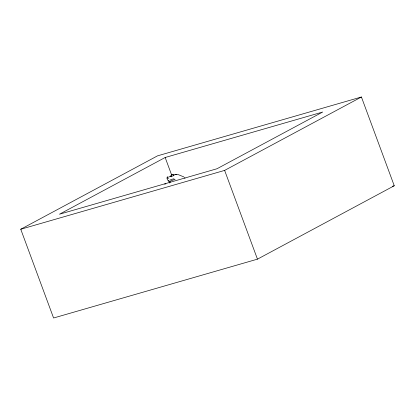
<?xml version="1.0" encoding="UTF-8"?>
<svg xmlns="http://www.w3.org/2000/svg" width="415" height="415" viewBox="0 0 415 415"><rect width="100%" height="100%" fill="white"/><g stroke="black" fill="none" stroke-linecap="round" stroke-linejoin="round"><path stroke-width="0.62" d="M169.636 183.031L168.646 180.484M170.684 176.525L171.416 174.865L172.573 174.45M169.113 181.967L169.32 181.422L168.993 181.511M167.976 177.06C165.917 176.935 167.442 180.406 168.589 180.95M168.812 177.003L170.913 176.022L172.92 176.059M20.75 229.246L157.539 155.843L361.418 96.996L394.25 185.754L257.461 259.157L53.582 318.004L20.75 229.246L224.629 170.399L361.418 96.996M165.165 157.498L59.464 214.218L217.004 168.744L322.704 112.024L165.165 157.498L171.618 174.943M164.548 184.068L165.876 183.887M173.008 175.794L174.134 175.41L173.47 175.581M168.864 177.999L167.515 178.497M169.621 182.476L170.166 182.273L170.881 180.81L174.165 179.721M167.167 177.143L167.779 176.925M169.745 180.12L173.408 178.829L175.083 179.451M392.388 186.294L394.25 185.754M172.578 174.466L173.366 174.637M173.397 174.404L178.528 174.731L183.835 176.904M175.431 174.471L176.427 174.482M170.306 176.365L171.462 176.811L170.913 176.022M184.167 177.687L185.043 178.201M224.629 170.399L257.461 259.157"/></g></svg>
